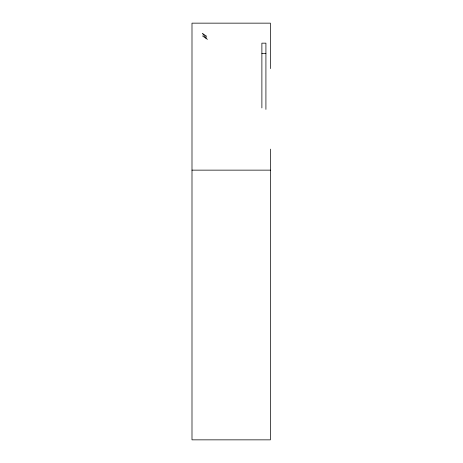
<?xml version="1.0" encoding="UTF-8"?>
<svg xmlns="http://www.w3.org/2000/svg" width="463" height="463" viewBox="0 0 463 463"><rect width="100%" height="100%" fill="white"/><g stroke="black" fill="none" stroke-linecap="round" stroke-linejoin="round"><path stroke-width="0.69" d="M261.884 53.477L265.918 53.477M191.995 170.141L270.398 170.141M202.545 35.94L207.412 39.343M270.398 68.605L270.398 23.15L191.995 23.15L191.995 439.85L270.398 439.85L270.398 149.127M265.918 109.384L265.918 43.152L261.884 43.152L261.884 107.948M206.11 36.016L202.331 33.267L206.11 38.226L206.11 36.016"/></g></svg>
